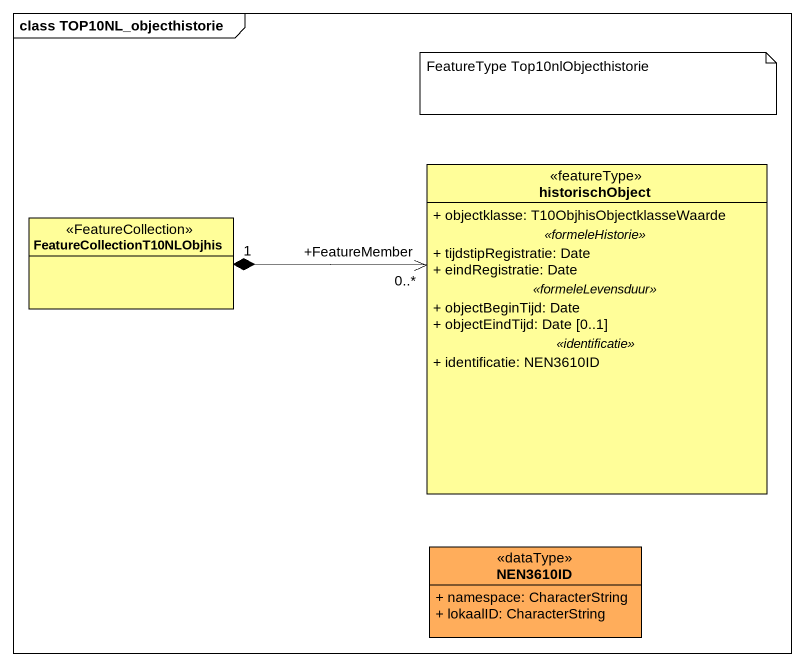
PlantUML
@startuml
mainframe class TOP10NL_objecthistorie
hide circle
hide empty members
skinparam classAttributeIconSize 0
class historischObject <<featureType>> #FFFE99 {
  + objectklasse: T10ObjhisObjectklasseWaarde
  .. <<formeleHistorie>> ..
  + tijdstipRegistratie: Date
  + eindRegistratie: Date
  .. <<formeleLevensduur>> ..
  + objectBeginTijd: Date
  + objectEindTijd: Date [0..1]
  .. <<identificatie>> ..
  + identificatie: NEN3610ID
}
class FeatureCollectionT10NLObjhis <<FeatureCollection>> #FFFE99
class NEN3610ID <<dataType>> #FFAD5B {
  + namespace: CharacterString
  + lokaalID: CharacterString
}
historischObject "+FeatureMember\n0..*" <-left-* "1" FeatureCollectionT10NLObjhis
note as N1
  FeatureType Top10nlObjecthistorie
end note
@enduml
